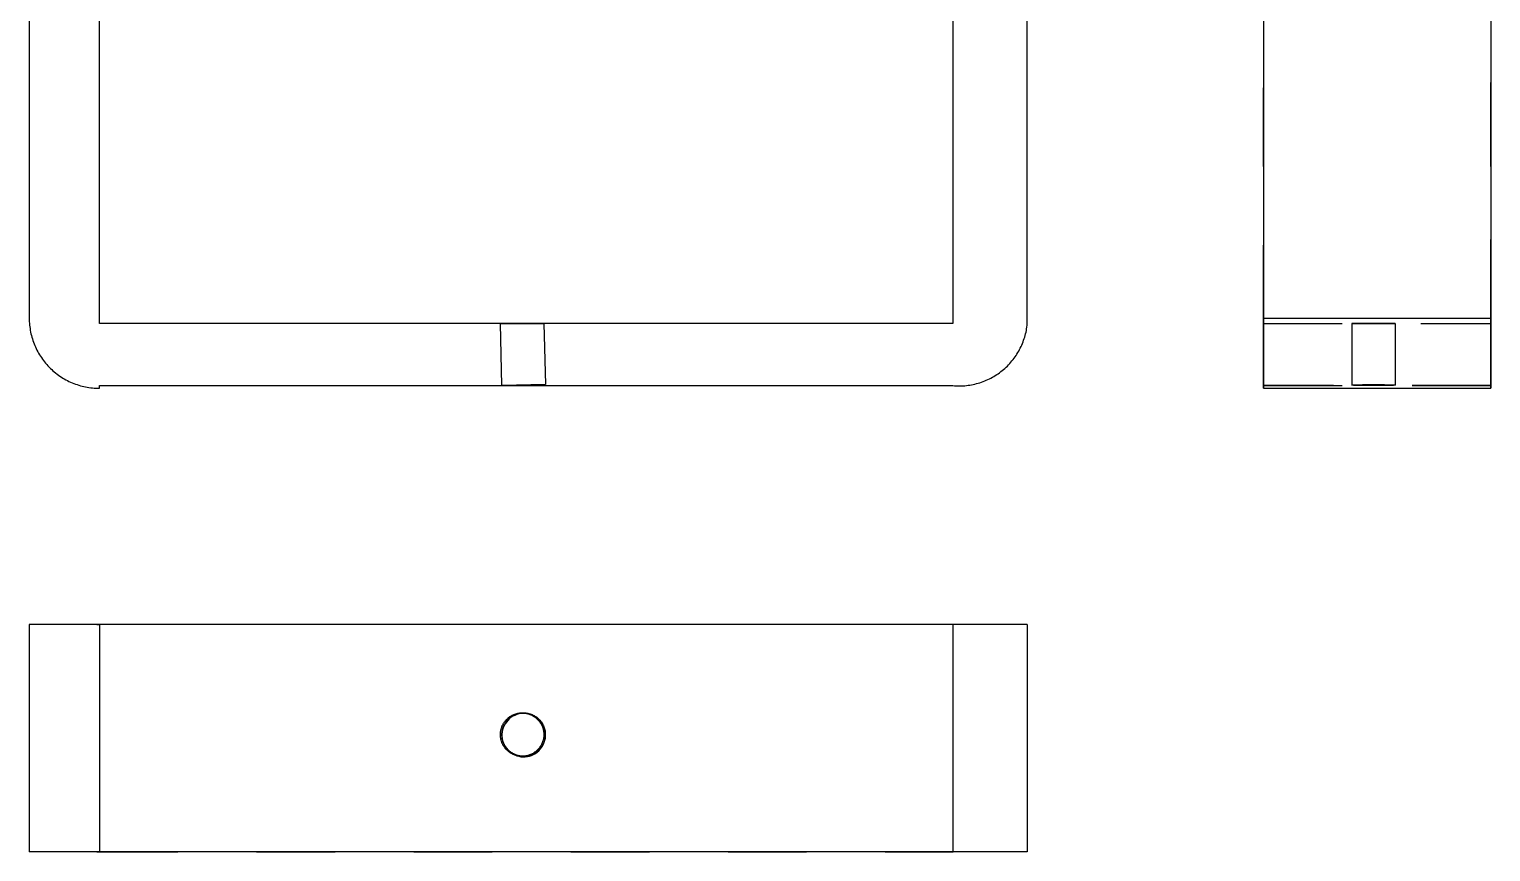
# Model space of a CAD drawing. Extents: x 0 to 1.86, y 0 to 2.09.
# Drawn here: x 0 to 1.86, y 0 to 1.047 of the extents above; entities that cross this region are included whole.
import ezdxf

# ---------------------------------------------------------------- set-up
doc = ezdxf.new("R2010")
doc.units = 0
doc.linetypes.add('HIDDEN', pattern=[0.075186, 0.050149, -0.025037])
for name, color, linetype in [('FRONT', 7, 'CONTINUOUS'), ('FRONT_HID', 7, 'HIDDEN'), ('LEFT', 7, 'CONTINUOUS'), ('LEFT_HID', 7, 'HIDDEN'), ('TOP', 7, 'CONTINUOUS'), ('TOP_HID', 7, 'HIDDEN')]:
    doc.layers.add(name, color=color, linetype=linetype)

msp = doc.modelspace()

# ---------------------------------------------------------------- linework, layer by layer
at = {"layer": 'FRONT'}
for p, q in [((1.270148, 0.672128), (1.270148, 2.014233)), ((0, 2.003871), (0, 0.679118)), ((0.089309, 0.679118), (0.089309, 2.003871)), ((1.175411, 2.003871), (1.175411, 0.672128)), ((0, 0.679118), (0.000028, 0.676891)), ((0.000028, 0.676891), (0.000111, 0.674666)), ((0.000111, 0.674666), (0.00025, 0.672444)), ((0.00025, 0.672444), (0.000444, 0.670225)), ((0.000444, 0.670225), (0.000693, 0.668013)), ((0.089309, 0.672128), (0.089309, 0.679118)), ((1.175411, 0.672128), (0.089309, 0.672128)), ((0.654896, 0.672131), (0.654896, 0.672128)), ((1.269647, 0.667809), (1.269924, 0.669965)), ((1.269924, 0.669965), (1.270148, 0.672128)), ((0.000693, 0.668013), (0.000998, 0.665807)), ((0.000998, 0.665807), (0.001357, 0.663609)), ((0.001357, 0.663609), (0.001771, 0.661421)), ((0.001771, 0.661421), (0.002239, 0.659245)), ((0.002239, 0.659245), (0.002762, 0.65708)), ((0.002762, 0.65708), (0.003338, 0.654929)), ((0.003338, 0.654929), (0.003968, 0.652793)), ((0.003968, 0.652793), (0.004651, 0.650674)), ((1.265515, 0.650943), (1.266214, 0.653001)), ((1.266214, 0.653001), (1.266862, 0.655077)), ((1.266862, 0.655077), (1.267458, 0.657168)), ((1.267458, 0.657168), (1.268001, 0.659273)), ((1.268001, 0.659273), (1.268492, 0.661391)), ((1.268492, 0.661391), (1.26893, 0.66352)), ((1.26893, 0.66352), (1.269315, 0.66566)), ((1.269315, 0.66566), (1.269647, 0.667809)), ((0.004651, 0.650674), (0.005386, 0.648572)), ((0.005386, 0.648572), (0.006174, 0.646489)), ((0.006174, 0.646489), (0.007013, 0.644427)), ((0.007013, 0.644427), (0.007903, 0.642386)), ((0.007903, 0.642386), (0.008844, 0.640368)), ((0.008844, 0.640368), (0.009835, 0.638374)), ((0.009835, 0.638374), (0.010876, 0.636405)), ((0.010876, 0.636405), (0.011965, 0.634463)), ((0.011965, 0.634463), (0.013102, 0.632549)), ((0.013102, 0.632549), (0.014287, 0.630663)), ((1.255797, 0.631556), (1.256983, 0.633379)), ((1.256983, 0.633379), (1.258123, 0.63523)), ((1.258123, 0.63523), (1.259216, 0.637109)), ((1.259216, 0.637109), (1.260262, 0.639015)), ((1.260262, 0.639015), (1.261261, 0.640946)), ((1.261261, 0.640946), (1.262211, 0.642902)), ((1.262211, 0.642902), (1.263112, 0.644881)), ((1.263112, 0.644881), (1.263963, 0.646881)), ((1.263963, 0.646881), (1.264764, 0.648902)), ((1.264764, 0.648902), (1.265515, 0.650943)), ((0.014287, 0.630663), (0.015518, 0.628808)), ((0.015518, 0.628808), (0.016796, 0.626984)), ((0.016796, 0.626984), (0.018118, 0.625192)), ((0.018118, 0.625192), (0.019484, 0.623434)), ((0.019484, 0.623434), (0.020894, 0.621711)), ((0.020894, 0.621711), (0.022347, 0.620023)), ((0.022347, 0.620023), (0.023841, 0.618372)), ((0.023841, 0.618372), (0.025376, 0.616759)), ((0.025376, 0.616759), (0.02695, 0.615184)), ((0.02695, 0.615184), (0.028564, 0.613649)), ((1.239961, 0.613734), (1.241596, 0.615167)), ((1.241596, 0.615167), (1.243195, 0.616641)), ((1.243195, 0.616641), (1.244756, 0.618154)), ((1.244756, 0.618154), (1.24628, 0.619705)), ((1.24628, 0.619705), (1.247764, 0.621293)), ((1.247764, 0.621293), (1.249208, 0.622919)), ((1.249208, 0.622919), (1.250611, 0.624579)), ((1.250611, 0.624579), (1.251972, 0.626275)), ((1.251972, 0.626275), (1.253291, 0.628003)), ((1.253291, 0.628003), (1.254566, 0.629764)), ((1.254566, 0.629764), (1.255797, 0.631556)), ((0.028564, 0.613649), (0.030215, 0.612155)), ((0.030215, 0.612155), (0.031902, 0.610703)), ((0.031902, 0.610703), (0.033626, 0.609293)), ((0.033626, 0.609293), (0.035384, 0.607926)), ((0.035384, 0.607926), (0.037176, 0.606604)), ((0.037176, 0.606604), (0.039, 0.605327)), ((0.039, 0.605327), (0.040855, 0.604096)), ((0.040855, 0.604096), (0.04274, 0.602911)), ((0.04274, 0.602911), (0.044655, 0.601774)), ((0.044655, 0.601774), (0.046597, 0.600684)), ((0.046597, 0.600684), (0.048565, 0.599644)), ((0.048565, 0.599644), (0.050559, 0.598653)), ((0.050559, 0.598653), (0.052577, 0.597712)), ((0.052577, 0.597712), (0.054618, 0.596821)), ((0.054618, 0.596821), (0.056681, 0.595982)), ((0.056681, 0.595982), (0.058764, 0.595194)), ((0.058764, 0.595194), (0.060865, 0.594459)), ((1.201359, 0.594711), (1.20348, 0.595188)), ((1.20348, 0.595188), (1.205589, 0.595717)), ((1.205589, 0.595717), (1.207684, 0.596299)), ((1.207684, 0.596299), (1.209764, 0.596933)), ((1.209764, 0.596933), (1.211827, 0.597618)), ((1.211827, 0.597618), (1.213872, 0.598355)), ((1.213872, 0.598355), (1.215899, 0.599142)), ((1.215899, 0.599142), (1.217905, 0.59998)), ((1.217905, 0.59998), (1.21989, 0.600867)), ((1.21989, 0.600867), (1.221852, 0.601804)), ((1.221852, 0.601804), (1.22379, 0.602789)), ((1.22379, 0.602789), (1.225703, 0.603823)), ((1.225703, 0.603823), (1.227589, 0.604903)), ((1.227589, 0.604903), (1.229448, 0.606031)), ((1.229448, 0.606031), (1.231279, 0.607204)), ((1.231279, 0.607204), (1.233079, 0.608423)), ((1.233079, 0.608423), (1.234849, 0.609686)), ((1.234849, 0.609686), (1.236586, 0.610993)), ((1.236586, 0.610993), (1.238291, 0.612343)), ((1.238291, 0.612343), (1.239961, 0.613734)), ((0.060865, 0.594459), (0.062985, 0.593776)), ((0.062985, 0.593776), (0.065121, 0.593146)), ((0.065121, 0.593146), (0.067272, 0.59257)), ((0.067272, 0.59257), (0.069436, 0.592048)), ((0.069436, 0.592048), (0.071613, 0.591579)), ((0.071613, 0.591579), (0.073801, 0.591165)), ((0.073801, 0.591165), (0.075998, 0.590806)), ((0.075998, 0.590806), (0.078204, 0.590502)), ((0.078204, 0.590502), (0.080417, 0.590252)), ((0.080417, 0.590252), (0.082635, 0.590058)), ((0.082635, 0.590058), (0.084858, 0.589919)), ((0.084858, 0.589919), (0.087083, 0.589836)), ((0.087083, 0.589836), (0.089309, 0.589808)), ((0.089309, 0.589808), (0.089309, 0.59318)), ((0.089309, 0.59318), (1.175411, 0.59318)), ((0.601554, 0.59318), (0.601563, 0.59318)), ((0.601554, 0.59318), (0.601554, 0.59318)), ((1.175411, 0.59318), (1.177579, 0.59301)), ((1.177579, 0.59301), (1.17975, 0.592895)), ((1.17975, 0.592895), (1.181923, 0.592833)), ((1.181923, 0.592833), (1.184097, 0.592826)), ((1.184097, 0.592826), (1.186271, 0.592872)), ((1.186271, 0.592872), (1.188443, 0.592973)), ((1.188443, 0.592973), (1.190611, 0.593129)), ((1.190611, 0.593129), (1.192775, 0.593338)), ((1.192775, 0.593338), (1.194933, 0.593601)), ((1.194933, 0.593601), (1.197084, 0.593917)), ((1.197084, 0.593917), (1.199227, 0.594288)), ((1.199227, 0.594288), (1.201359, 0.594711))]:
    msp.add_line(p, q, dxfattribs=at)
at = {"layer": 'FRONT_HID', "linetype": 'HIDDEN'}
for p, q in [((0.599616, 0.672128), (0.654896, 0.672128)), ((0.654896, 0.672128), (0.599616, 0.672128)), ((0.601554, 0.59318), (0.599616, 0.672128)), ((0.654896, 0.672128), (0.656801, 0.594536)), ((0.656801, 0.594536), (0.601554, 0.59318)), ((0.601563, 0.59318), (0.656801, 0.594536))]:
    msp.add_line(p, q, dxfattribs=at)
at = {"layer": 'LEFT'}
for p, q in [((1.570894, 2.003871), (1.570894, 0.679118)), ((1.859956, 2.003871), (1.859956, 0.679118)), ((1.570894, 0.679118), (1.570894, 0.589808)), ((1.570894, 0.679118), (1.859956, 0.679118)), ((1.859956, 0.679118), (1.859956, 0.589808)), ((1.570894, 0.589808), (1.859956, 0.589808))]:
    msp.add_line(p, q, dxfattribs=at)
at = {"layer": 'LEFT_HID', "linetype": 'HIDDEN'}
for p, q in [((1.570894, 0.672128), (1.570894, 2.014233)), ((1.859956, 0.672128), (1.859956, 2.014233)), ((1.570894, 2.003871), (1.570894, 0.672128)), ((1.859956, 0.679118), (1.859956, 2.003871)), ((1.859956, 2.003871), (1.859956, 0.672128)), ((1.570894, 0.672128), (1.570894, 0.679118)), ((1.570894, 0.672128), (1.570894, 0.59318)), ((1.570894, 0.672128), (1.859956, 0.672128)), ((1.570894, 0.59318), (1.570894, 0.672128)), ((1.570894, 0.592822), (1.570894, 0.672128)), ((1.570894, 0.672128), (1.859956, 0.672128)), ((1.570894, 0.672128), (1.859956, 0.672128)), ((1.710841, 0.672128), (1.683209, 0.672128)), ((1.683209, 0.672128), (1.738472, 0.672128)), ((1.683209, 0.672125), (1.683209, 0.593858)), ((1.738472, 0.672128), (1.710841, 0.672128)), ((1.738472, 0.672125), (1.738472, 0.593858)), ((1.859956, 0.672128), (1.859956, 0.679118)), ((1.859956, 0.672128), (1.859956, 0.59318)), ((1.859956, 0.59318), (1.859956, 0.672128)), ((1.859956, 0.592822), (1.859956, 0.672128)), ((1.570894, 0.589808), (1.570894, 0.59318)), ((1.859956, 0.59318), (1.570894, 0.59318)), ((1.570894, 0.59318), (1.859956, 0.59318)), ((1.570894, 0.59318), (1.570894, 0.592822)), ((1.859956, 0.592822), (1.570894, 0.592822)), ((1.683209, 0.593858), (1.684059, 0.594025)), ((1.683622, 0.593741), (1.683209, 0.593858)), ((1.684059, 0.593691), (1.683622, 0.593741)), ((1.684059, 0.594025), (1.684934, 0.594094)), ((1.684496, 0.593654), (1.684059, 0.593691)), ((1.684934, 0.593622), (1.684496, 0.593654)), ((1.684934, 0.594094), (1.685811, 0.594145)), ((1.685373, 0.593595), (1.684934, 0.593622)), ((1.685811, 0.593571), (1.685373, 0.593595)), ((1.685811, 0.594145), (1.686689, 0.594187)), ((1.68625, 0.593549), (1.685811, 0.593571)), ((1.686689, 0.593529), (1.68625, 0.593549)), ((1.686689, 0.594187), (1.687566, 0.594224)), ((1.687127, 0.59351), (1.686689, 0.593529)), ((1.687566, 0.593493), (1.687127, 0.59351)), ((1.687566, 0.594224), (1.688444, 0.594255)), ((1.688005, 0.593476), (1.687566, 0.593493)), ((1.688444, 0.593461), (1.688005, 0.593476)), ((1.688444, 0.594255), (1.689322, 0.594283)), ((1.688883, 0.593446), (1.688444, 0.593461)), ((1.689322, 0.593433), (1.688883, 0.593446)), ((1.689322, 0.594283), (1.6902, 0.594309)), ((1.689761, 0.59342), (1.689322, 0.593433)), ((1.6902, 0.593407), (1.689761, 0.59342)), ((1.6902, 0.594309), (1.691078, 0.594332)), ((1.690639, 0.593395), (1.6902, 0.593407)), ((1.691078, 0.593384), (1.690639, 0.593395)), ((1.691078, 0.594332), (1.691956, 0.594353)), ((1.691517, 0.593373), (1.691078, 0.593384)), ((1.691956, 0.593363), (1.691517, 0.593373)), ((1.691956, 0.594353), (1.692835, 0.594372)), ((1.692395, 0.593353), (1.691956, 0.593363)), ((1.692835, 0.593344), (1.692395, 0.593353)), ((1.692835, 0.594372), (1.693713, 0.59439)), ((1.693274, 0.593335), (1.692835, 0.593344)), ((1.693713, 0.593326), (1.693274, 0.593335)), ((1.693713, 0.59439), (1.694591, 0.594407)), ((1.694152, 0.593318), (1.693713, 0.593326)), ((1.694591, 0.59331), (1.694152, 0.593318)), ((1.694591, 0.594407), (1.695469, 0.594422)), ((1.69503, 0.593302), (1.694591, 0.59331)), ((1.695469, 0.593295), (1.69503, 0.593302)), ((1.695469, 0.594422), (1.696348, 0.594435)), ((1.695908, 0.593288), (1.695469, 0.593295)), ((1.696348, 0.593281), (1.695908, 0.593288)), ((1.696348, 0.594435), (1.697226, 0.594448)), ((1.696787, 0.593274), (1.696348, 0.593281)), ((1.697226, 0.593268), (1.696787, 0.593274)), ((1.697226, 0.594448), (1.698104, 0.59446)), ((1.697665, 0.593262), (1.697226, 0.593268)), ((1.698104, 0.593256), (1.697665, 0.593262)), ((1.698104, 0.59446), (1.698983, 0.594471)), ((1.698543, 0.593251), (1.698104, 0.593256)), ((1.698983, 0.593246), (1.698543, 0.593251)), ((1.698983, 0.594471), (1.699861, 0.59448)), ((1.699422, 0.593241), (1.698983, 0.593246)), ((1.699861, 0.593236), (1.699422, 0.593241)), ((1.699861, 0.59448), (1.700739, 0.594489)), ((1.7003, 0.593231), (1.699861, 0.593236)), ((1.700739, 0.593227), (1.7003, 0.593231)), ((1.700739, 0.594489), (1.701618, 0.594497)), ((1.701179, 0.593223), (1.700739, 0.593227)), ((1.701618, 0.593219), (1.701179, 0.593223)), ((1.701618, 0.594497), (1.702496, 0.594505)), ((1.702057, 0.593215), (1.701618, 0.593219)), ((1.702496, 0.593212), (1.702057, 0.593215)), ((1.702496, 0.594505), (1.703374, 0.594511)), ((1.702935, 0.593208), (1.702496, 0.593212)), ((1.703374, 0.593205), (1.702935, 0.593208)), ((1.703374, 0.594511), (1.704253, 0.594517)), ((1.703814, 0.593202), (1.703374, 0.593205)), ((1.704253, 0.5932), (1.703814, 0.593202)), ((1.704253, 0.594517), (1.705131, 0.594522)), ((1.704692, 0.593197), (1.704253, 0.5932)), ((1.705131, 0.593195), (1.704692, 0.593197)), ((1.705131, 0.594522), (1.70601, 0.594526)), ((1.70557, 0.593192), (1.705131, 0.593195)), ((1.70601, 0.59319), (1.70557, 0.593192)), ((1.70601, 0.594526), (1.706888, 0.594529)), ((1.706449, 0.593189), (1.70601, 0.59319)), ((1.706888, 0.593187), (1.706449, 0.593189)), ((1.706888, 0.594529), (1.707766, 0.594532)), ((1.707327, 0.593185), (1.706888, 0.593187)), ((1.707766, 0.593184), (1.707327, 0.593185)), ((1.707766, 0.594532), (1.708645, 0.594534)), ((1.708206, 0.593183), (1.707766, 0.593184)), ((1.708645, 0.593182), (1.708206, 0.593183)), ((1.708645, 0.594534), (1.709523, 0.594535)), ((1.709084, 0.593181), (1.708645, 0.593182)), ((1.709523, 0.593181), (1.709084, 0.593181)), ((1.709523, 0.594535), (1.710402, 0.594536)), ((1.709962, 0.59318), (1.709523, 0.593181)), ((1.710402, 0.59318), (1.709962, 0.59318)), ((1.710402, 0.594536), (1.71128, 0.594536)), ((1.710841, 0.59318), (1.710402, 0.59318)), ((1.71128, 0.59318), (1.710841, 0.59318)), ((1.71128, 0.594536), (1.712159, 0.594535)), ((1.711719, 0.59318), (1.71128, 0.59318)), ((1.712158, 0.593181), (1.711719, 0.59318)), ((1.712598, 0.593181), (1.712158, 0.593181)), ((1.712159, 0.594535), (1.713037, 0.594534)), ((1.713037, 0.593182), (1.712598, 0.593181)), ((1.713037, 0.594534), (1.713915, 0.594532)), ((1.713476, 0.593183), (1.713037, 0.593182)), ((1.713915, 0.593184), (1.713476, 0.593183)), ((1.713915, 0.594532), (1.714794, 0.594529)), ((1.714354, 0.593185), (1.713915, 0.593184)), ((1.714794, 0.593187), (1.714354, 0.593185)), ((1.714794, 0.594529), (1.715672, 0.594526)), ((1.715233, 0.593189), (1.714794, 0.593187)), ((1.715672, 0.59319), (1.715233, 0.593189)), ((1.715672, 0.594526), (1.716551, 0.594522)), ((1.716111, 0.593192), (1.715672, 0.59319)), ((1.71655, 0.593195), (1.716111, 0.593192)), ((1.71699, 0.593197), (1.71655, 0.593195)), ((1.716551, 0.594522), (1.717429, 0.594517)), ((1.717429, 0.5932), (1.71699, 0.593197)), ((1.717429, 0.594517), (1.718307, 0.594511)), ((1.717868, 0.593202), (1.717429, 0.5932)), ((1.718307, 0.593205), (1.717868, 0.593202)), ((1.718307, 0.594511), (1.719186, 0.594505)), ((1.718746, 0.593208), (1.718307, 0.593205)), ((1.719186, 0.593212), (1.718746, 0.593208)), ((1.719186, 0.594505), (1.720064, 0.594497)), ((1.719625, 0.593215), (1.719186, 0.593212)), ((1.720064, 0.593219), (1.719625, 0.593215)), ((1.720064, 0.594497), (1.720942, 0.594489)), ((1.720503, 0.593223), (1.720064, 0.593219)), ((1.720942, 0.593227), (1.720503, 0.593223)), ((1.720942, 0.594489), (1.721821, 0.59448)), ((1.721382, 0.593231), (1.720942, 0.593227)), ((1.721821, 0.593236), (1.721382, 0.593231)), ((1.721821, 0.59448), (1.722699, 0.594471)), ((1.72226, 0.593241), (1.721821, 0.593236)), ((1.722699, 0.593246), (1.72226, 0.593241)), ((1.722699, 0.594471), (1.723577, 0.59446)), ((1.723138, 0.593251), (1.722699, 0.593246)), ((1.723577, 0.593256), (1.723138, 0.593251)), ((1.723577, 0.59446), (1.724456, 0.594448)), ((1.724017, 0.593262), (1.723577, 0.593256)), ((1.724456, 0.593268), (1.724017, 0.593262)), ((1.724456, 0.594448), (1.725334, 0.594435)), ((1.724895, 0.593274), (1.724456, 0.593268)), ((1.725334, 0.593281), (1.724895, 0.593274)), ((1.725334, 0.594435), (1.726212, 0.594422)), ((1.725773, 0.593288), (1.725334, 0.593281)), ((1.726212, 0.593295), (1.725773, 0.593288)), ((1.726212, 0.594422), (1.727091, 0.594407)), ((1.726652, 0.593302), (1.726212, 0.593295)), ((1.727091, 0.59331), (1.726652, 0.593302)), ((1.727091, 0.594407), (1.727969, 0.59439)), ((1.72753, 0.593318), (1.727091, 0.59331)), ((1.727969, 0.593326), (1.72753, 0.593318)), ((1.727969, 0.59439), (1.728847, 0.594372)), ((1.728408, 0.593335), (1.727969, 0.593326)), ((1.728847, 0.593344), (1.728408, 0.593335)), ((1.728847, 0.594372), (1.729725, 0.594353)), ((1.729286, 0.593353), (1.728847, 0.593344)), ((1.729725, 0.593363), (1.729286, 0.593353)), ((1.729725, 0.594353), (1.730604, 0.594332)), ((1.730164, 0.593373), (1.729725, 0.593363)), ((1.730604, 0.593384), (1.730164, 0.593373)), ((1.730604, 0.594332), (1.731482, 0.594309)), ((1.731043, 0.593395), (1.730604, 0.593384)), ((1.731482, 0.593407), (1.731043, 0.593395)), ((1.731482, 0.594309), (1.73236, 0.594283)), ((1.731921, 0.59342), (1.731482, 0.593407)), ((1.73236, 0.593433), (1.731921, 0.59342)), ((1.73236, 0.594283), (1.733238, 0.594255)), ((1.732799, 0.593446), (1.73236, 0.593433)), ((1.733238, 0.593461), (1.732799, 0.593446)), ((1.733238, 0.594255), (1.734115, 0.594224)), ((1.733677, 0.593476), (1.733238, 0.593461)), ((1.734115, 0.593493), (1.733677, 0.593476)), ((1.734115, 0.594224), (1.734993, 0.594187)), ((1.734554, 0.59351), (1.734115, 0.593493)), ((1.734993, 0.593529), (1.734554, 0.59351)), ((1.734993, 0.594187), (1.735871, 0.594145)), ((1.735432, 0.593549), (1.734993, 0.593529)), ((1.73587, 0.593571), (1.735432, 0.593549)), ((1.736309, 0.593595), (1.73587, 0.593571)), ((1.735871, 0.594145), (1.736747, 0.594094)), ((1.736747, 0.593622), (1.736309, 0.593595)), ((1.736747, 0.594094), (1.737623, 0.594025)), ((1.737185, 0.593654), (1.736747, 0.593622)), ((1.737623, 0.593691), (1.737185, 0.593654)), ((1.737623, 0.594025), (1.738472, 0.593858)), ((1.738059, 0.593741), (1.737623, 0.593691)), ((1.738472, 0.593858), (1.738059, 0.593741)), ((1.859956, 0.589808), (1.859956, 0.59318)), ((1.859956, 0.59318), (1.859956, 0.592822))]:
    msp.add_line(p, q, dxfattribs=at)
at = {"layer": 'TOP'}
for p, q in [((0, 0.289063), (0, 0)), ((0.089309, 0.289063), (0, 0.289063)), ((1.175411, 0.289063), (0.089309, 0.289063)), ((0.089309, 0.289063), (0.089309, 0)), ((1.175411, 0.289063), (1.175411, 0)), ((1.270148, 0.289063), (1.175411, 0.289063)), ((1.270148, 0.289063), (1.270148, 0)), ((0.610911, 0.169155), (0.608939, 0.167232)), ((0.613064, 0.170873), (0.610911, 0.169155)), ((0.615378, 0.172367), (0.613064, 0.170873)), ((0.61783, 0.173624), (0.615378, 0.172367)), ((0.620394, 0.17463), (0.61783, 0.173624)), ((0.623045, 0.175376), (0.620394, 0.17463)), ((0.625758, 0.175855), (0.623045, 0.175376)), ((0.628505, 0.17606), (0.625758, 0.175855)), ((0.631259, 0.175992), (0.628505, 0.17606)), ((0.633992, 0.175649), (0.631259, 0.175992)), ((0.636678, 0.175036), (0.633992, 0.175649)), ((0.639289, 0.174159), (0.636678, 0.175036)), ((0.637359, 0.174835), (0.638479, 0.174367)), ((0.638479, 0.174367), (0.639577, 0.17385)), ((0.6418, 0.173026), (0.639289, 0.174159)), ((0.639577, 0.17385), (0.640651, 0.173285)), ((0.640651, 0.173285), (0.6417, 0.172674)), ((0.6417, 0.172674), (0.642721, 0.172017)), ((0.644185, 0.171649), (0.6418, 0.173026)), ((0.642721, 0.172017), (0.643712, 0.171316)), ((0.643712, 0.171316), (0.644671, 0.170573)), ((0.646422, 0.170041), (0.644185, 0.171649)), ((0.644671, 0.170573), (0.645597, 0.169787)), ((0.645597, 0.169787), (0.646487, 0.168962)), ((0.648487, 0.168218), (0.646422, 0.170041)), ((0.646487, 0.168962), (0.64734, 0.168099)), ((0.64734, 0.168099), (0.648155, 0.167199)), ((0.650361, 0.166199), (0.648487, 0.168218)), ((0.601871, 0.152556), (0.601597, 0.149815)), ((0.601597, 0.149815), (0.601597, 0.14706)), ((0.602417, 0.155256), (0.601871, 0.152556)), ((0.603229, 0.157888), (0.602417, 0.155256)), ((0.604299, 0.160426), (0.603229, 0.157888)), ((0.605616, 0.162846), (0.604299, 0.160426)), ((0.607168, 0.165122), (0.605616, 0.162846)), ((0.608939, 0.167232), (0.607168, 0.165122)), ((0.648155, 0.167199), (0.648929, 0.166264)), ((0.648929, 0.166264), (0.649661, 0.165296)), ((0.649661, 0.165296), (0.650351, 0.164297)), ((0.650351, 0.164297), (0.650995, 0.163268)), ((0.652024, 0.164003), (0.650361, 0.166199)), ((0.650995, 0.163268), (0.651594, 0.162212)), ((0.651594, 0.162212), (0.652146, 0.161131)), ((0.653461, 0.161652), (0.652024, 0.164003)), ((0.652146, 0.161131), (0.65265, 0.160027)), ((0.65265, 0.160027), (0.653104, 0.158902)), ((0.653104, 0.158902), (0.653509, 0.157757)), ((0.654656, 0.159171), (0.653461, 0.161652)), ((0.653509, 0.157757), (0.653864, 0.156596)), ((0.653864, 0.156596), (0.654167, 0.155421)), ((0.654167, 0.155421), (0.654418, 0.154233)), ((0.654418, 0.154233), (0.654616, 0.153036)), ((0.654616, 0.153036), (0.654762, 0.151831)), ((0.655598, 0.156582), (0.654656, 0.159171)), ((0.654762, 0.151831), (0.654855, 0.15062)), ((0.654855, 0.15062), (0.654894, 0.149407)), ((0.654894, 0.149407), (0.654881, 0.148193)), ((0.656278, 0.153913), (0.655598, 0.156582)), ((0.656688, 0.151189), (0.656278, 0.153913)), ((0.656826, 0.148438), (0.656688, 0.151189)), ((0.601587, 0.147775), (0.601563, 0.148437)), ((0.601627, 0.147114), (0.601587, 0.147775)), ((0.601597, 0.14706), (0.601871, 0.144319)), ((0.601683, 0.146453), (0.601627, 0.147114)), ((0.601754, 0.145794), (0.601683, 0.146453)), ((0.601842, 0.145137), (0.601754, 0.145794)), ((0.601945, 0.144482), (0.601842, 0.145137)), ((0.601871, 0.144319), (0.602417, 0.141619)), ((0.602064, 0.14383), (0.601945, 0.144482)), ((0.602199, 0.143181), (0.602064, 0.14383)), ((0.602349, 0.142536), (0.602199, 0.143181)), ((0.602514, 0.141894), (0.602349, 0.142536)), ((0.602417, 0.141619), (0.603229, 0.138987)), ((0.602695, 0.141256), (0.602514, 0.141894)), ((0.602891, 0.140623), (0.602695, 0.141256)), ((0.603102, 0.139995), (0.602891, 0.140623)), ((0.603329, 0.139372), (0.603102, 0.139995)), ((0.603229, 0.138987), (0.604299, 0.136449)), ((0.60357, 0.138754), (0.603329, 0.139372)), ((0.603826, 0.138143), (0.60357, 0.138754)), ((0.604096, 0.137538), (0.603826, 0.138143)), ((0.604381, 0.136939), (0.604096, 0.137538)), ((0.604299, 0.136449), (0.605616, 0.134029)), ((0.60468, 0.136348), (0.604381, 0.136939)), ((0.604993, 0.135764), (0.60468, 0.136348)), ((0.60532, 0.135187), (0.604993, 0.135764)), ((0.605661, 0.134619), (0.60532, 0.135187)), ((0.605616, 0.134029), (0.607168, 0.131753)), ((0.606016, 0.134059), (0.605661, 0.134619)), ((0.606383, 0.133507), (0.606016, 0.134059)), ((0.606764, 0.132965), (0.606383, 0.133507)), ((0.607158, 0.132432), (0.606764, 0.132965)), ((0.607564, 0.131908), (0.607158, 0.132432)), ((0.607168, 0.131753), (0.608939, 0.129643)), ((0.607983, 0.131394), (0.607564, 0.131908)), ((0.608414, 0.130891), (0.607983, 0.131394)), ((0.608857, 0.130398), (0.608414, 0.130891)), ((0.609312, 0.129916), (0.608857, 0.130398)), ((0.647737, 0.13056), (0.646902, 0.129679)), ((0.648532, 0.131477), (0.647737, 0.13056)), ((0.648487, 0.128657), (0.650361, 0.130676)), ((0.649286, 0.132428), (0.648532, 0.131477)), ((0.649998, 0.133411), (0.649286, 0.132428)), ((0.650666, 0.134425), (0.649998, 0.133411)), ((0.650361, 0.130676), (0.652024, 0.132872)), ((0.651289, 0.135467), (0.650666, 0.134425)), ((0.651865, 0.136535), (0.651289, 0.135467)), ((0.652394, 0.137628), (0.651865, 0.136535)), ((0.652024, 0.132872), (0.653461, 0.135223)), ((0.652874, 0.138742), (0.652394, 0.137628)), ((0.653305, 0.139877), (0.652874, 0.138742)), ((0.653686, 0.14103), (0.653305, 0.139877)), ((0.653461, 0.135223), (0.654656, 0.137704)), ((0.654016, 0.142198), (0.653686, 0.14103)), ((0.654294, 0.14338), (0.654016, 0.142198)), ((0.65452, 0.144572), (0.654294, 0.14338)), ((0.654693, 0.145774), (0.65452, 0.144572)), ((0.654656, 0.137704), (0.655598, 0.140293)), ((0.654813, 0.146981), (0.654693, 0.145774)), ((0.654881, 0.148193), (0.654813, 0.146981)), ((0.655598, 0.140293), (0.656278, 0.142962)), ((0.656278, 0.142962), (0.656688, 0.145686)), ((0.656688, 0.145686), (0.656826, 0.148438)), ((0.608939, 0.129643), (0.610911, 0.12772)), ((0.609778, 0.129445), (0.609312, 0.129916)), ((0.610256, 0.128985), (0.609778, 0.129445)), ((0.610744, 0.128536), (0.610256, 0.128985)), ((0.611243, 0.1281), (0.610744, 0.128536)), ((0.610911, 0.12772), (0.613064, 0.126002)), ((0.611752, 0.127676), (0.611243, 0.1281)), ((0.612271, 0.127264), (0.611752, 0.127676)), ((0.6128, 0.126864), (0.612271, 0.127264)), ((0.613338, 0.126478), (0.6128, 0.126864)), ((0.613064, 0.126002), (0.615378, 0.124508)), ((0.613886, 0.126104), (0.613338, 0.126478)), ((0.614442, 0.125744), (0.613886, 0.126104)), ((0.615007, 0.125397), (0.614442, 0.125744)), ((0.61558, 0.125064), (0.615007, 0.125397)), ((0.615378, 0.124508), (0.61783, 0.123251)), ((0.616161, 0.124744), (0.61558, 0.125064)), ((0.616749, 0.124439), (0.616161, 0.124744)), ((0.617344, 0.124148), (0.616749, 0.124439)), ((0.617947, 0.123871), (0.617344, 0.124148)), ((0.61783, 0.123251), (0.620394, 0.122245)), ((0.618555, 0.123609), (0.617947, 0.123871)), ((0.61917, 0.123361), (0.618555, 0.123609)), ((0.61924, 0.122672), (0.619115, 0.12271)), ((0.619791, 0.123128), (0.61917, 0.123361)), ((0.619366, 0.122634), (0.61924, 0.122672)), ((0.619492, 0.122597), (0.619366, 0.122634)), ((0.619618, 0.12256), (0.619492, 0.122597)), ((0.619744, 0.122524), (0.619618, 0.12256)), ((0.61987, 0.122489), (0.619744, 0.122524)), ((0.620417, 0.12291), (0.619791, 0.123128)), ((0.619997, 0.122454), (0.61987, 0.122489)), ((0.620123, 0.12242), (0.619997, 0.122454)), ((0.62025, 0.122386), (0.620123, 0.12242)), ((0.620377, 0.122353), (0.62025, 0.122386)), ((0.620504, 0.122321), (0.620377, 0.122353)), ((0.620394, 0.122245), (0.623045, 0.121499)), ((0.621048, 0.122708), (0.620417, 0.12291)), ((0.620631, 0.122289), (0.620504, 0.122321)), ((0.620759, 0.122258), (0.620631, 0.122289)), ((0.620886, 0.122228), (0.620759, 0.122258)), ((0.621014, 0.122198), (0.620886, 0.122228)), ((0.621142, 0.122169), (0.621014, 0.122198)), ((0.621684, 0.12252), (0.621048, 0.122708)), ((0.62127, 0.12214), (0.621142, 0.122169)), ((0.621398, 0.122112), (0.62127, 0.12214)), ((0.621526, 0.122084), (0.621398, 0.122112)), ((0.621655, 0.122057), (0.621526, 0.122084)), ((0.621783, 0.122031), (0.621655, 0.122057)), ((0.622324, 0.122348), (0.621684, 0.12252)), ((0.621912, 0.122005), (0.621783, 0.122031)), ((0.622041, 0.12198), (0.621912, 0.122005)), ((0.62217, 0.121956), (0.622041, 0.12198)), ((0.622298, 0.121932), (0.62217, 0.121956)), ((0.622428, 0.121909), (0.622298, 0.121932)), ((0.622968, 0.122191), (0.622324, 0.122348)), ((0.622557, 0.121886), (0.622428, 0.121909)), ((0.622686, 0.121864), (0.622557, 0.121886)), ((0.622816, 0.121843), (0.622686, 0.121864)), ((0.622945, 0.121822), (0.622816, 0.121843)), ((0.623075, 0.121802), (0.622945, 0.121822)), ((0.623615, 0.12205), (0.622968, 0.122191)), ((0.623045, 0.121499), (0.625758, 0.12102)), ((0.623204, 0.121783), (0.623075, 0.121802)), ((0.623334, 0.121764), (0.623204, 0.121783)), ((0.623464, 0.121745), (0.623334, 0.121764)), ((0.623594, 0.121728), (0.623464, 0.121745)), ((0.623724, 0.121711), (0.623594, 0.121728)), ((0.624266, 0.121924), (0.623615, 0.12205)), ((0.623854, 0.121694), (0.623724, 0.121711)), ((0.623984, 0.121678), (0.623854, 0.121694)), ((0.624115, 0.121663), (0.623984, 0.121678)), ((0.624245, 0.121648), (0.624115, 0.121663)), ((0.624376, 0.121634), (0.624245, 0.121648)), ((0.62492, 0.121814), (0.624266, 0.121924)), ((0.624506, 0.121621), (0.624376, 0.121634)), ((0.624637, 0.121608), (0.624506, 0.121621)), ((0.624767, 0.121596), (0.624637, 0.121608)), ((0.624898, 0.121585), (0.624767, 0.121596)), ((0.625029, 0.121574), (0.624898, 0.121585)), ((0.625576, 0.12172), (0.62492, 0.121814)), ((0.625159, 0.121564), (0.625029, 0.121574)), ((0.62529, 0.121554), (0.625159, 0.121564)), ((0.625421, 0.121545), (0.62529, 0.121554)), ((0.625552, 0.121537), (0.625421, 0.121545)), ((0.625683, 0.121529), (0.625552, 0.121537)), ((0.626234, 0.121641), (0.625576, 0.12172)), ((0.625814, 0.121522), (0.625683, 0.121529)), ((0.625758, 0.12102), (0.628505, 0.120815)), ((0.625945, 0.121515), (0.625814, 0.121522)), ((0.626076, 0.121509), (0.625945, 0.121515)), ((0.626207, 0.121504), (0.626076, 0.121509)), ((0.626338, 0.121499), (0.626207, 0.121504)), ((0.626894, 0.121579), (0.626234, 0.121641)), ((0.626469, 0.121495), (0.626338, 0.121499)), ((0.6266, 0.121492), (0.626469, 0.121495)), ((0.626731, 0.121489), (0.6266, 0.121492)), ((0.626863, 0.121487), (0.626731, 0.121489)), ((0.626994, 0.121485), (0.626863, 0.121487)), ((0.627555, 0.121532), (0.626894, 0.121579)), ((0.627125, 0.121484), (0.626994, 0.121485)), ((0.627256, 0.121484), (0.627125, 0.121484)), ((0.62847, 0.121511), (0.627256, 0.121484)), ((0.628217, 0.121501), (0.627555, 0.121532)), ((0.629681, 0.121591), (0.62847, 0.121511)), ((0.628505, 0.120815), (0.631259, 0.120883)), ((0.630887, 0.121724), (0.629681, 0.121591)), ((0.632087, 0.121909), (0.630887, 0.121724)), ((0.631259, 0.120883), (0.633992, 0.121226)), ((0.633277, 0.122148), (0.632087, 0.121909)), ((0.634456, 0.122438), (0.633277, 0.122148)), ((0.633992, 0.121226), (0.636678, 0.121839)), ((0.63562, 0.12278), (0.634456, 0.122438)), ((0.636769, 0.123172), (0.63562, 0.12278)), ((0.636678, 0.121839), (0.639289, 0.122716)), ((0.637899, 0.123615), (0.636769, 0.123172)), ((0.639009, 0.124107), (0.637899, 0.123615)), ((0.640096, 0.124647), (0.639009, 0.124107)), ((0.639289, 0.122716), (0.6418, 0.123849)), ((0.641159, 0.125234), (0.640096, 0.124647)), ((0.642194, 0.125867), (0.641159, 0.125234)), ((0.6418, 0.123849), (0.644185, 0.125226)), ((0.643201, 0.126545), (0.642194, 0.125867)), ((0.644177, 0.127267), (0.643201, 0.126545)), ((0.64512, 0.128031), (0.644177, 0.127267)), ((0.644185, 0.125226), (0.646422, 0.126834)), ((0.646029, 0.128835), (0.64512, 0.128031)), ((0.646902, 0.129679), (0.646029, 0.128835)), ((0.646422, 0.126834), (0.648487, 0.128657)), ((0.089309, 0), (0, 0)), ((1.175411, 0), (0.089309, 0)), ((1.270148, 0), (1.175411, 0))]:
    msp.add_line(p, q, dxfattribs=at)
at = {"layer": 'TOP_HID', "linetype": 'HIDDEN'}
for p, q in [((0.085938, 0.289063), (0.089309, 0.289063)), ((0.089309, 0.289063), (0.085938, 0.289063)), ((1.175905, 0.289063), (1.175411, 0.289063)), ((1.175411, 0.289063), (1.175905, 0.289063)), ((0.606084, 0.166878), (0.606534, 0.167401)), ((0.606534, 0.167401), (0.606996, 0.167911)), ((0.606996, 0.167911), (0.607471, 0.16841)), ((0.607471, 0.16841), (0.607958, 0.168898)), ((0.607958, 0.168898), (0.608458, 0.169372)), ((0.608015, 0.166875), (0.608465, 0.167397)), ((0.608458, 0.169372), (0.608969, 0.169835)), ((0.608465, 0.167397), (0.608927, 0.167908)), ((0.608927, 0.167908), (0.609401, 0.168408)), ((0.608969, 0.169835), (0.609491, 0.170284)), ((0.609401, 0.168408), (0.609888, 0.168895)), ((0.609491, 0.170284), (0.610024, 0.17072)), ((0.609888, 0.168895), (0.610387, 0.16937)), ((0.610024, 0.17072), (0.610569, 0.171143)), ((0.610387, 0.16937), (0.610898, 0.169832)), ((0.610569, 0.171143), (0.611123, 0.171552)), ((0.610898, 0.169832), (0.61142, 0.170281)), ((0.611123, 0.171552), (0.611688, 0.171947)), ((0.61142, 0.170281), (0.611953, 0.170718)), ((0.611688, 0.171947), (0.612262, 0.172328)), ((0.611953, 0.170718), (0.612497, 0.17114)), ((0.612262, 0.172328), (0.612845, 0.172694)), ((0.612497, 0.17114), (0.613051, 0.17155)), ((0.612845, 0.172694), (0.613438, 0.173046)), ((0.613051, 0.17155), (0.613615, 0.171945)), ((0.613438, 0.173046), (0.614039, 0.173383)), ((0.613615, 0.171945), (0.614189, 0.172326)), ((0.614039, 0.173383), (0.614648, 0.173705)), ((0.614189, 0.172326), (0.614772, 0.172692)), ((0.614648, 0.173705), (0.615265, 0.174012)), ((0.614772, 0.172692), (0.615364, 0.173044)), ((0.615265, 0.174012), (0.61589, 0.174303)), ((0.615364, 0.173044), (0.615965, 0.173381)), ((0.61589, 0.174303), (0.616521, 0.174578)), ((0.615965, 0.173381), (0.616574, 0.173703)), ((0.616521, 0.174578), (0.617159, 0.174838)), ((0.616574, 0.173703), (0.617191, 0.17401)), ((0.617159, 0.174838), (0.617804, 0.175081)), ((0.617191, 0.17401), (0.617815, 0.174301)), ((0.617804, 0.175081), (0.618454, 0.175309)), ((0.617815, 0.174301), (0.618446, 0.174577)), ((0.618446, 0.174577), (0.619084, 0.174837)), ((0.618454, 0.175309), (0.61911, 0.17552)), ((0.619084, 0.174837), (0.619728, 0.17508)), ((0.61911, 0.17552), (0.619771, 0.175715)), ((0.619728, 0.17508), (0.620379, 0.175308)), ((0.619771, 0.175715), (0.620437, 0.175893)), ((0.620379, 0.175308), (0.621034, 0.175519)), ((0.620437, 0.175893), (0.621106, 0.176055)), ((0.621034, 0.175519), (0.621695, 0.175714)), ((0.621106, 0.176055), (0.62178, 0.176199)), ((0.621695, 0.175714), (0.62236, 0.175893)), ((0.62178, 0.176199), (0.622457, 0.176328)), ((0.62236, 0.175893), (0.62303, 0.176054)), ((0.622457, 0.176328), (0.623137, 0.176439)), ((0.62303, 0.176054), (0.623703, 0.176199)), ((0.623137, 0.176439), (0.62382, 0.176533)), ((0.623703, 0.176199), (0.62438, 0.176327)), ((0.62382, 0.176533), (0.624504, 0.17661)), ((0.62438, 0.176327), (0.62506, 0.176438)), ((0.624504, 0.17661), (0.625191, 0.17667)), ((0.62506, 0.176438), (0.625742, 0.176533)), ((0.625191, 0.17667), (0.625879, 0.176713)), ((0.625742, 0.176533), (0.626427, 0.17661)), ((0.625879, 0.176713), (0.626567, 0.176739)), ((0.626427, 0.17661), (0.627113, 0.17667)), ((0.626567, 0.176739), (0.627256, 0.176747)), ((0.627113, 0.17667), (0.6278, 0.176713)), ((0.627256, 0.176747), (0.62742, 0.176747)), ((0.627256, 0.176747), (0.629177, 0.176747)), ((0.62742, 0.176747), (0.627584, 0.176745)), ((0.627584, 0.176745), (0.627748, 0.176743)), ((0.627748, 0.176743), (0.627913, 0.176739)), ((0.6278, 0.176713), (0.628489, 0.176739)), ((0.627913, 0.176739), (0.628077, 0.176735)), ((0.628077, 0.176735), (0.628241, 0.17673)), ((0.628241, 0.17673), (0.628405, 0.176723)), ((0.628405, 0.176723), (0.628569, 0.176716)), ((0.628489, 0.176739), (0.629177, 0.176747)), ((0.628569, 0.176716), (0.628733, 0.176708)), ((0.628733, 0.176708), (0.628897, 0.176698)), ((0.628897, 0.176698), (0.629061, 0.176688)), ((0.629061, 0.176688), (0.629224, 0.176677)), ((0.629177, 0.176747), (0.630555, 0.176713)), ((0.629224, 0.176677), (0.629388, 0.176665)), ((0.629388, 0.176665), (0.629552, 0.176652)), ((0.629552, 0.176652), (0.629715, 0.176638)), ((0.629715, 0.176638), (0.629879, 0.176623)), ((0.629879, 0.176623), (0.630042, 0.176606)), ((0.630042, 0.176606), (0.630205, 0.176589)), ((0.630205, 0.176589), (0.630368, 0.176571)), ((0.630368, 0.176571), (0.630532, 0.176552)), ((0.630532, 0.176552), (0.630695, 0.176533)), ((0.630555, 0.176713), (0.631928, 0.17661)), ((0.630695, 0.176533), (0.630857, 0.176512)), ((0.630857, 0.176512), (0.63102, 0.17649)), ((0.63102, 0.17649), (0.631183, 0.176467)), ((0.631183, 0.176467), (0.631345, 0.176443)), ((0.631345, 0.176443), (0.631507, 0.176418)), ((0.631507, 0.176418), (0.631669, 0.176393)), ((0.631669, 0.176393), (0.631831, 0.176366)), ((0.631831, 0.176366), (0.631993, 0.176338)), ((0.631928, 0.17661), (0.633295, 0.176438)), ((0.631993, 0.176338), (0.632155, 0.17631)), ((0.632155, 0.17631), (0.632316, 0.17628)), ((0.632316, 0.17628), (0.632478, 0.17625)), ((0.632478, 0.17625), (0.632639, 0.176218)), ((0.632639, 0.176218), (0.6328, 0.176186)), ((0.6328, 0.176186), (0.63296, 0.176152)), ((0.63296, 0.176152), (0.633121, 0.176118)), ((0.633121, 0.176118), (0.633281, 0.176083)), ((0.633281, 0.176083), (0.633441, 0.176046)), ((0.633295, 0.176438), (0.634652, 0.176199)), ((0.633441, 0.176046), (0.633601, 0.176009)), ((0.633601, 0.176009), (0.633761, 0.175971)), ((0.633761, 0.175971), (0.63392, 0.175932)), ((0.63392, 0.175932), (0.63408, 0.175892)), ((0.63408, 0.175892), (0.634239, 0.175851)), ((0.634239, 0.175851), (0.634397, 0.175809)), ((0.634397, 0.175809), (0.634556, 0.175766)), ((0.634556, 0.175766), (0.634714, 0.175722)), ((0.634652, 0.176199), (0.635995, 0.175893)), ((0.634714, 0.175722), (0.634872, 0.175678)), ((0.634872, 0.175678), (0.63503, 0.175632)), ((0.63503, 0.175632), (0.635187, 0.175585)), ((0.635187, 0.175585), (0.635344, 0.175538)), ((0.635344, 0.175538), (0.635501, 0.175489)), ((0.635501, 0.175489), (0.635657, 0.17544)), ((0.635657, 0.17544), (0.635814, 0.175389)), ((0.635814, 0.175389), (0.63597, 0.175338)), ((0.63597, 0.175338), (0.636125, 0.175286)), ((0.635995, 0.175893), (0.637321, 0.175519)), ((0.636125, 0.175286), (0.636281, 0.175233)), ((0.636281, 0.175233), (0.636436, 0.175179)), ((0.636436, 0.175179), (0.63659, 0.175124)), ((0.63659, 0.175124), (0.636745, 0.175068)), ((0.636745, 0.175068), (0.636899, 0.175011)), ((0.636899, 0.175011), (0.637052, 0.174953)), ((0.637052, 0.174953), (0.637206, 0.174895)), ((0.637206, 0.174895), (0.637359, 0.174835)), ((0.637321, 0.175519), (0.638626, 0.17508)), ((0.638626, 0.17508), (0.639909, 0.174577)), ((0.639909, 0.174577), (0.641164, 0.17401)), ((0.641164, 0.17401), (0.64239, 0.173381)), ((0.64239, 0.173381), (0.643583, 0.172692)), ((0.643583, 0.172692), (0.64474, 0.171945)), ((0.64474, 0.171945), (0.645858, 0.17114)), ((0.645858, 0.17114), (0.646935, 0.170281)), ((0.646935, 0.170281), (0.647968, 0.16937)), ((0.647968, 0.16937), (0.648953, 0.168408)), ((0.648953, 0.168408), (0.64989, 0.167397)), ((0.64989, 0.167397), (0.650775, 0.166342)), ((0.599616, 0.149116), (0.599625, 0.149805)), ((0.599622, 0.148558), (0.599616, 0.149116)), ((0.599625, 0.149805), (0.59965, 0.150493)), ((0.59965, 0.150493), (0.599693, 0.151181)), ((0.599693, 0.151181), (0.599754, 0.151867)), ((0.599754, 0.151867), (0.599831, 0.152552)), ((0.599831, 0.152552), (0.599925, 0.153234)), ((0.599925, 0.153234), (0.600036, 0.153914)), ((0.600036, 0.153914), (0.600164, 0.154591)), ((0.600164, 0.154591), (0.600309, 0.155265)), ((0.600309, 0.155265), (0.600471, 0.155935)), ((0.600471, 0.155935), (0.600649, 0.1566)), ((0.600649, 0.1566), (0.600844, 0.157261)), ((0.600844, 0.157261), (0.601056, 0.157917)), ((0.601056, 0.157917), (0.601283, 0.158567)), ((0.601283, 0.158567), (0.601527, 0.159212)), ((0.601527, 0.159212), (0.601787, 0.15985)), ((0.601554, 0.149116), (0.601563, 0.149804)), ((0.601563, 0.148437), (0.601554, 0.149116)), ((0.601563, 0.149804), (0.601589, 0.150493)), ((0.601589, 0.150493), (0.601631, 0.15118)), ((0.601631, 0.15118), (0.601691, 0.151866)), ((0.601691, 0.151866), (0.601768, 0.152551)), ((0.601768, 0.152551), (0.601863, 0.153233)), ((0.601787, 0.15985), (0.602063, 0.160482)), ((0.601863, 0.153233), (0.601974, 0.153913)), ((0.601974, 0.153913), (0.602102, 0.15459)), ((0.602063, 0.160482), (0.602354, 0.161106)), ((0.602102, 0.15459), (0.602247, 0.155263)), ((0.602247, 0.155263), (0.602408, 0.155933)), ((0.602354, 0.161106), (0.602661, 0.161723)), ((0.602408, 0.155933), (0.602586, 0.156598)), ((0.602586, 0.156598), (0.602781, 0.157259)), ((0.602661, 0.161723), (0.602983, 0.162332)), ((0.602781, 0.157259), (0.602992, 0.157915)), ((0.602983, 0.162332), (0.60332, 0.162933)), ((0.602992, 0.157915), (0.60322, 0.158565)), ((0.60322, 0.158565), (0.603463, 0.159209)), ((0.60332, 0.162933), (0.603672, 0.163525)), ((0.603463, 0.159209), (0.603723, 0.159847)), ((0.603672, 0.163525), (0.604039, 0.164109)), ((0.603723, 0.159847), (0.603998, 0.160479)), ((0.603998, 0.160479), (0.604289, 0.161103)), ((0.604039, 0.164109), (0.60442, 0.164683)), ((0.604289, 0.161103), (0.604596, 0.16172)), ((0.60442, 0.164683), (0.604815, 0.165247)), ((0.604596, 0.16172), (0.604917, 0.162329)), ((0.604815, 0.165247), (0.605225, 0.165801)), ((0.604917, 0.162329), (0.605254, 0.16293)), ((0.605225, 0.165801), (0.605648, 0.166345)), ((0.605254, 0.16293), (0.605606, 0.163522)), ((0.605606, 0.163522), (0.605972, 0.164105)), ((0.605648, 0.166345), (0.606084, 0.166878)), ((0.605972, 0.164105), (0.606353, 0.164679)), ((0.606353, 0.164679), (0.606748, 0.165244)), ((0.606748, 0.165244), (0.607157, 0.165798)), ((0.607157, 0.165798), (0.607579, 0.166342)), ((0.607579, 0.166342), (0.608015, 0.166875)), ((0.650775, 0.166342), (0.651607, 0.165244)), ((0.651607, 0.165244), (0.652383, 0.164105)), ((0.652383, 0.164105), (0.653101, 0.16293)), ((0.653101, 0.16293), (0.653759, 0.16172)), ((0.653759, 0.16172), (0.654357, 0.160479)), ((0.654357, 0.160479), (0.654892, 0.159209)), ((0.654892, 0.159209), (0.655363, 0.157915)), ((0.655363, 0.157915), (0.655769, 0.156598)), ((0.655769, 0.156598), (0.656108, 0.155263)), ((0.656108, 0.155263), (0.656381, 0.153913)), ((0.656381, 0.153913), (0.656586, 0.152551)), ((0.656586, 0.152551), (0.656723, 0.15118)), ((0.656723, 0.15118), (0.656792, 0.149804)), ((0.656792, 0.149804), (0.656792, 0.148427)), ((0.599639, 0.148), (0.599622, 0.148558)), ((0.599667, 0.147443), (0.599639, 0.148)), ((0.599706, 0.146887), (0.599667, 0.147443)), ((0.599757, 0.146331), (0.599706, 0.146887)), ((0.599819, 0.145777), (0.599757, 0.146331)), ((0.599892, 0.145223), (0.599819, 0.145777)), ((0.599976, 0.144672), (0.599892, 0.145223)), ((0.600071, 0.144122), (0.599976, 0.144672)), ((0.600178, 0.143575), (0.600071, 0.144122)), ((0.600295, 0.143029), (0.600178, 0.143575)), ((0.600423, 0.142486), (0.600295, 0.143029)), ((0.600563, 0.141946), (0.600423, 0.142486)), ((0.600713, 0.141409), (0.600563, 0.141946)), ((0.600874, 0.140875), (0.600713, 0.141409)), ((0.601046, 0.140344), (0.600874, 0.140875)), ((0.601228, 0.139817), (0.601046, 0.140344)), ((0.601421, 0.139294), (0.601228, 0.139817)), ((0.601625, 0.138774), (0.601421, 0.139294)), ((0.601839, 0.138259), (0.601625, 0.138774)), ((0.602063, 0.137748), (0.601839, 0.138259)), ((0.602298, 0.137242), (0.602063, 0.137748)), ((0.602543, 0.136741), (0.602298, 0.137242)), ((0.602798, 0.136245), (0.602543, 0.136741)), ((0.603063, 0.135754), (0.602798, 0.136245)), ((0.603337, 0.135268), (0.603063, 0.135754)), ((0.603622, 0.134788), (0.603337, 0.135268)), ((0.603916, 0.134314), (0.603622, 0.134788)), ((0.60422, 0.133846), (0.603916, 0.134314)), ((0.604533, 0.133384), (0.60422, 0.133846)), ((0.604855, 0.132929), (0.604533, 0.133384)), ((0.605186, 0.13248), (0.604855, 0.132929)), ((0.605527, 0.132038), (0.605186, 0.13248)), ((0.605876, 0.131603), (0.605527, 0.132038)), ((0.606234, 0.131175), (0.605876, 0.131603)), ((0.606601, 0.130755), (0.606234, 0.131175)), ((0.606976, 0.130342), (0.606601, 0.130755)), ((0.607359, 0.129936), (0.606976, 0.130342)), ((0.64989, 0.130834), (0.648953, 0.129824)), ((0.650775, 0.131889), (0.64989, 0.130834)), ((0.651607, 0.132987), (0.650775, 0.131889)), ((0.652383, 0.134126), (0.651607, 0.132987)), ((0.653101, 0.135301), (0.652383, 0.134126)), ((0.653759, 0.136511), (0.653101, 0.135301)), ((0.654357, 0.137753), (0.653759, 0.136511)), ((0.654892, 0.139022), (0.654357, 0.137753)), ((0.655363, 0.140317), (0.654892, 0.139022)), ((0.655769, 0.141633), (0.655363, 0.140317)), ((0.656108, 0.142968), (0.655769, 0.141633)), ((0.656381, 0.144318), (0.656108, 0.142968)), ((0.656586, 0.14568), (0.656381, 0.144318)), ((0.656723, 0.147051), (0.656586, 0.14568)), ((0.656792, 0.148427), (0.656723, 0.147051)), ((0.60775, 0.129539), (0.607359, 0.129936)), ((0.608149, 0.129149), (0.60775, 0.129539)), ((0.608556, 0.128768), (0.608149, 0.129149)), ((0.608971, 0.128394), (0.608556, 0.128768)), ((0.609393, 0.12803), (0.608971, 0.128394)), ((0.609823, 0.127674), (0.609393, 0.12803)), ((0.610259, 0.127326), (0.609823, 0.127674)), ((0.610702, 0.126988), (0.610259, 0.127326)), ((0.611153, 0.126658), (0.610702, 0.126988)), ((0.611609, 0.126338), (0.611153, 0.126658)), ((0.612072, 0.126027), (0.611609, 0.126338)), ((0.612542, 0.125725), (0.612072, 0.126027)), ((0.613017, 0.125433), (0.612542, 0.125725)), ((0.613498, 0.12515), (0.613017, 0.125433)), ((0.613985, 0.124878), (0.613498, 0.12515)), ((0.614477, 0.124615), (0.613985, 0.124878)), ((0.614974, 0.124362), (0.614477, 0.124615)), ((0.615476, 0.124119), (0.614974, 0.124362)), ((0.615983, 0.123887), (0.615476, 0.124119)), ((0.616495, 0.123664), (0.615983, 0.123887)), ((0.617011, 0.123452), (0.616495, 0.123664)), ((0.617531, 0.123251), (0.617011, 0.123452)), ((0.618055, 0.12306), (0.617531, 0.123251)), ((0.618583, 0.12288), (0.618055, 0.12306)), ((0.619115, 0.12271), (0.618583, 0.12288)), ((0.627256, 0.121484), (0.629177, 0.121484)), ((0.629177, 0.121484), (0.628217, 0.121501)), ((0.630555, 0.121518), (0.629177, 0.121484)), ((0.631928, 0.121621), (0.630555, 0.121518)), ((0.633295, 0.121793), (0.631928, 0.121621)), ((0.634652, 0.122032), (0.633295, 0.121793)), ((0.635995, 0.122339), (0.634652, 0.122032)), ((0.637321, 0.122712), (0.635995, 0.122339)), ((0.638626, 0.123151), (0.637321, 0.122712)), ((0.639909, 0.123654), (0.638626, 0.123151)), ((0.641164, 0.124221), (0.639909, 0.123654)), ((0.64239, 0.12485), (0.641164, 0.124221)), ((0.643583, 0.125539), (0.64239, 0.12485)), ((0.64474, 0.126286), (0.643583, 0.125539)), ((0.645858, 0.127091), (0.64474, 0.126286)), ((0.646935, 0.12795), (0.645858, 0.127091)), ((0.647968, 0.128862), (0.646935, 0.12795)), ((0.648953, 0.129824), (0.647968, 0.128862)), ((0.085938, 0), (0.089309, 0)), ((0.089309, 0), (0.085938, 0)), ((0.089309, 0), (1.175411, 0)), ((0.089309, 0), (1.175411, 0)), ((1.175905, 0), (1.175411, 0)), ((1.175411, 0), (1.175905, 0))]:
    msp.add_line(p, q, dxfattribs=at)

doc.saveas('drawing.dxf')
